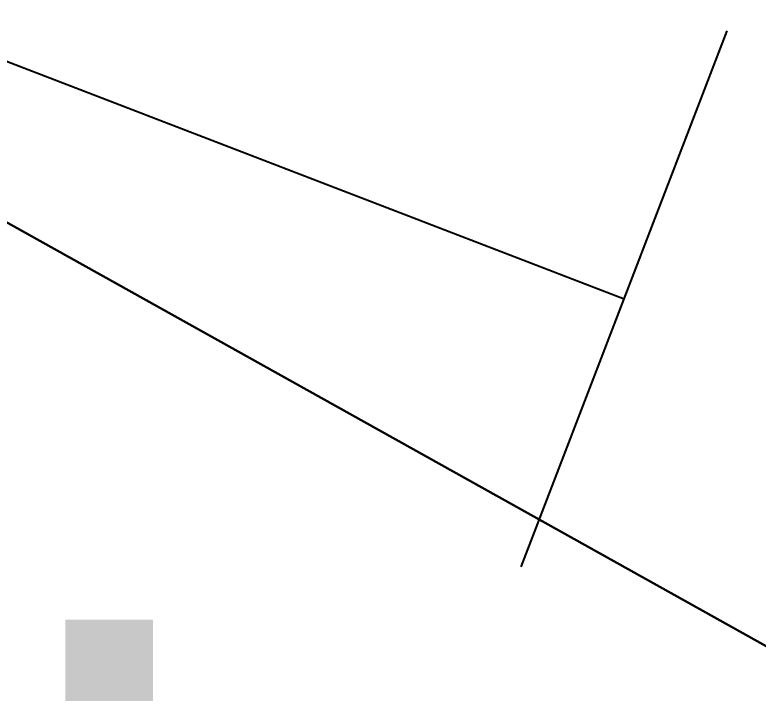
# Model space of a CAD drawing. Header units: metres. Extents: x -2743 to 126, y 13385 to 13916.
# Drawn here: x -1905.283 to -1903.989, y 13646.506 to 13647.687 of the extents above; entities that cross this region are included whole.
import ezdxf

# ---------------------------------------------------------------- set-up
doc = ezdxf.new("R2010")
doc.units = ezdxf.units.M
for name, color, linetype in [('link-улица Берзарина_Покрытия — Новые$0$ДВ_ПП_Тип6_У_ТР_3м за счет Газона', 7, 'Continuous'), ('output[1-12]_3_ДЖКХ-24_03233tp$0$Топографические объекты', 7, 'Continuous'), ('output[1-12]_3_ДЖКХ-24_03233up$0$Газопровод', 7, 'Continuous'), ('output[1-12]_3_ДЖКХ-24_03233up$0$Кабель электрический', 7, 'Continuous')]:
    doc.layers.add(name, color=color, linetype=linetype)

msp = doc.modelspace()

# ---------------------------------------------------------------- linework, layer by layer
at = {"layer": 'link-улица Берзарина_Покрытия — Новые$0$ДВ_ПП_Тип6_У_ТР_3м за счет Газона'}
for points in [[(-1910.4969, 13651.6183), (-1911.2158, 13650.6299), (-1910.5897, 13650.2804), (-1908.4799, 13649.1027), (-1906.3701, 13647.9249), (-1904.2603, 13646.7471), (-1902.1504, 13645.5694), (-1900.5247, 13644.6778), (-1900.1188, 13645.6964), (-1902.7309, 13647.146), (-1905.3313, 13648.6162), (-1907.9201, 13650.107), (-1910.4969, 13651.6183)], [(-1902.1504, 13645.5694), (-1904.2603, 13646.7471), (-1906.3701, 13647.9249), (-1908.4799, 13649.1027), (-1910.5897, 13650.2804), (-1911.2158, 13650.6299), (-1911.9739, 13649.5875), (-1909.2627, 13647.9958), (-1906.5384, 13646.4266), (-1903.8013, 13644.8801), (-1901.0513, 13643.3563), (-1900.5247, 13644.6778), (-1902.1504, 13645.5694)]]:
    msp.add_lwpolyline(points, close=True, dxfattribs=at)
at = {"layer": 'output[1-12]_3_ДЖКХ-24_03233tp$0$Топографические объекты'}
msp.add_lwpolyline([(-1904.2603, 13646.7471), (-1904.8786, 13647.0923)], dxfattribs=at)
at = {"layer": 'output[1-12]_3_ДЖКХ-24_03233up$0$Газопровод'}
for points in [[(-1907.5615, 13648.4783), (-1904.2225, 13647.1929)], [(-1904.4021, 13646.7263), (-1904.0429, 13647.6595)]]:
    msp.add_lwpolyline(points, dxfattribs=at)

# ---------------------------------------------------------------- texts
at = {"layer": 'output[1-12]_3_ДЖКХ-24_03233up$0$Кабель электрический'}
msp.add_text('6тр.', height=1.2, dxfattribs=at).set_placement((-1907.862, 13646.4478))

doc.saveas('drawing.dxf')
